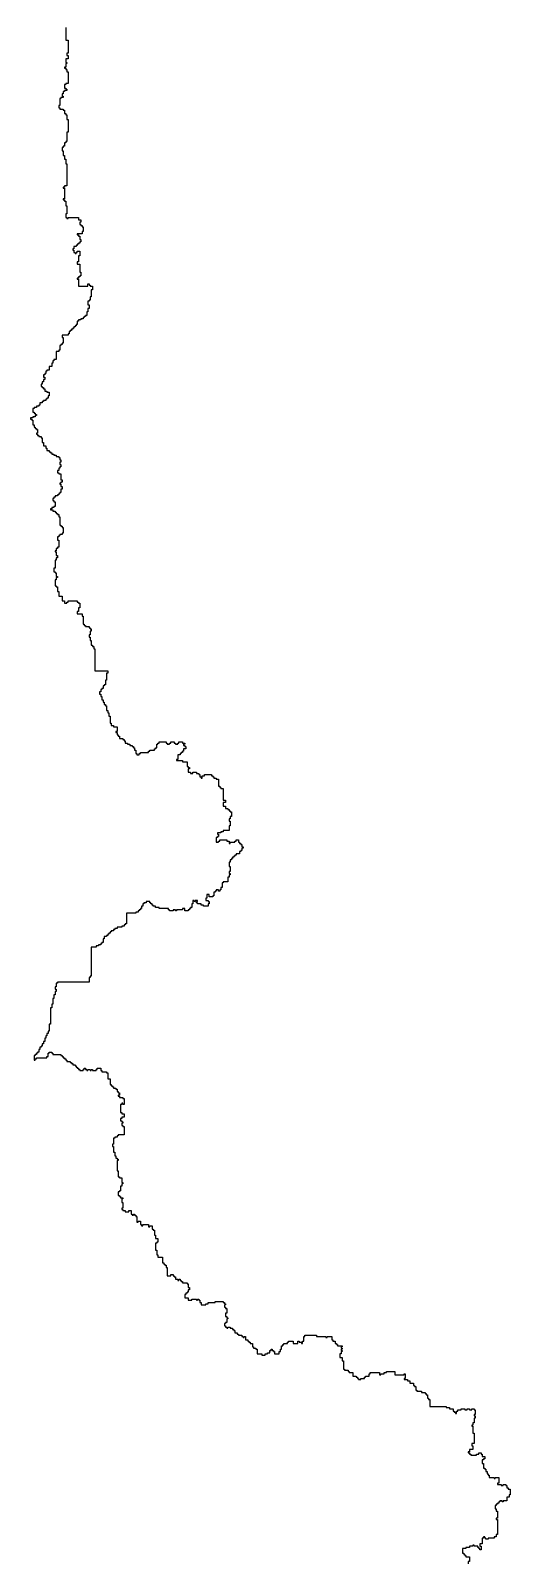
# Model space of a CAD drawing. Header units: inches. Extents: x -98695 to 376223, y 1122520 to 1501782.
# Drawn here: x 175564 to 188242, y 1339743 to 1380253 of the extents above; entities that cross this region are included whole.
import ezdxf

# ---------------------------------------------------------------- set-up
doc = ezdxf.new("R2010")
doc.units = ezdxf.units.IN
doc.header["$MEASUREMENT"] = 0
doc.layers.add('subs1', color=7, linetype='Continuous', true_color=0xc8dcf7)

msp = doc.modelspace()

# ---------------------------------------------------------------- linework, layer by layer
at = {"layer": 'subs1'}
msp.add_polyline3d([(176490, 1380338, 0), (176490, 1379998, 0), (176552, 1379998, 0), (176552, 1379659, 0), (176521, 1379659, 0), (176521, 1379597, 0), (176552, 1379597, 0), (176552, 1379505, 0), (176490, 1379505, 0), (176490, 1379412, 0), (176521, 1379412, 0), (176521, 1379381, 0), (176490, 1379381, 0), (176490, 1379289, 0), (176459, 1379289, 0), (176459, 1379258, 0), (176490, 1379258, 0), (176490, 1379227, 0), (176521, 1379227, 0), (176521, 1379165, 0), (176552, 1379165, 0), (176552, 1378857, 0), (176490, 1378857, 0), (176490, 1378826, 0), (176459, 1378826, 0), (176459, 1378733, 0), (176490, 1378733, 0), (176490, 1378703, 0), (176521, 1378703, 0), (176521, 1378672, 0), (176459, 1378672, 0), (176459, 1378641, 0), (176428, 1378641, 0), (176428, 1378579, 0), (176397, 1378579, 0), (176397, 1378518, 0), (176428, 1378518, 0), (176428, 1378487, 0), (176366, 1378487, 0), (176366, 1378456, 0), (176336, 1378456, 0), (176336, 1378271, 0), (176305, 1378271, 0), (176305, 1378209, 0), (176336, 1378209, 0), (176336, 1378178, 0), (176428, 1378178, 0), (176428, 1378147, 0), (176459, 1378147, 0), (176459, 1378055, 0), (176490, 1378055, 0), (176490, 1378024, 0), (176521, 1378024, 0), (176521, 1377901, 0), (176552, 1377901, 0), (176552, 1377561, 0), (176521, 1377561, 0), (176521, 1377315, 0), (176490, 1377315, 0), (176490, 1377284, 0), (176459, 1377284, 0), (176459, 1377191, 0), (176428, 1377191, 0), (176428, 1377160, 0), (176397, 1377160, 0), (176397, 1377068, 0), (176428, 1377068, 0), (176428, 1376944, 0), (176459, 1376944, 0), (176459, 1376852, 0), (176490, 1376852, 0), (176490, 1376728, 0), (176521, 1376728, 0), (176521, 1376142, 0), (176459, 1376142, 0), (176459, 1376112, 0), (176428, 1376112, 0), (176428, 1376081, 0), (176459, 1376081, 0), (176459, 1375803, 0), (176428, 1375803, 0), (176428, 1375772, 0), (176459, 1375772, 0), (176459, 1375741, 0), (176490, 1375741, 0), (176490, 1375618, 0), (176521, 1375618, 0), (176521, 1375402, 0), (176490, 1375402, 0), (176490, 1375309, 0), (176521, 1375309, 0), (176521, 1375279, 0), (176552, 1375279, 0), (176552, 1375309, 0), (176829, 1375309, 0), (176829, 1375248, 0), (176891, 1375248, 0), (176891, 1375186, 0), (176860, 1375186, 0), (176860, 1375124, 0), (176891, 1375124, 0), (176891, 1375094, 0), (176922, 1375094, 0), (176922, 1375063, 0), (176953, 1375063, 0), (176953, 1374939, 0), (176922, 1374939, 0), (176922, 1374878, 0), (176798, 1374878, 0), (176798, 1374847, 0), (176829, 1374847, 0), (176829, 1374816, 0), (176860, 1374816, 0), (176860, 1374723, 0), (176891, 1374723, 0), (176891, 1374662, 0), (176860, 1374662, 0), (176860, 1374631, 0), (176829, 1374631, 0), (176829, 1374600, 0), (176798, 1374600, 0), (176798, 1374569, 0), (176767, 1374569, 0), (176767, 1374538, 0), (176706, 1374538, 0), (176706, 1374477, 0), (176675, 1374477, 0), (176675, 1374446, 0), (176706, 1374446, 0), (176706, 1374384, 0), (176737, 1374384, 0), (176737, 1374353, 0), (176767, 1374353, 0), (176767, 1374384, 0), (176798, 1374384, 0), (176798, 1374415, 0), (176860, 1374415, 0), (176860, 1374292, 0), (176829, 1374292, 0), (176829, 1374137, 0), (176798, 1374137, 0), (176798, 1374076, 0), (176860, 1374076, 0), (176860, 1373860, 0), (176891, 1373860, 0), (176891, 1373767, 0), (176860, 1373767, 0), (176860, 1373736, 0), (176829, 1373736, 0), (176829, 1373705, 0), (176798, 1373705, 0), (176798, 1373675, 0), (176829, 1373675, 0), (176829, 1373490, 0), (177076, 1373490, 0), (177076, 1373551, 0), (177107, 1373551, 0), (177107, 1373520, 0), (177138, 1373520, 0), (177138, 1373490, 0), (177199, 1373490, 0), (177199, 1373397, 0), (177168, 1373397, 0), (177168, 1373212, 0), (177138, 1373212, 0), (177138, 1373119, 0), (177107, 1373119, 0), (177107, 1373089, 0), (177076, 1373089, 0), (177076, 1372996, 0), (177107, 1372996, 0), (177107, 1372903, 0), (177076, 1372903, 0), (177076, 1372811, 0), (177045, 1372811, 0), (177045, 1372718, 0), (177014, 1372718, 0), (177014, 1372688, 0), (176983, 1372688, 0), (176983, 1372657, 0), (176953, 1372657, 0), (176953, 1372626, 0), (176891, 1372626, 0), (176891, 1372595, 0), (176829, 1372595, 0), (176829, 1372564, 0), (176798, 1372564, 0), (176798, 1372472, 0), (176767, 1372472, 0), (176767, 1372441, 0), (176737, 1372441, 0), (176737, 1372410, 0), (176706, 1372410, 0), (176706, 1372379, 0), (176675, 1372379, 0), (176675, 1372348, 0), (176644, 1372348, 0), (176644, 1372317, 0), (176613, 1372317, 0), (176613, 1372286, 0), (176582, 1372286, 0), (176582, 1372225, 0), (176552, 1372225, 0), (176552, 1372194, 0), (176397, 1372194, 0), (176397, 1372132, 0), (176428, 1372132, 0), (176428, 1371978, 0), (176397, 1371978, 0), (176397, 1371947, 0), (176366, 1371947, 0), (176366, 1371916, 0), (176336, 1371916, 0), (176336, 1371793, 0), (176305, 1371793, 0), (176305, 1371762, 0), (176243, 1371762, 0), (176243, 1371546, 0), (176181, 1371546, 0), (176181, 1371515, 0), (176150, 1371515, 0), (176150, 1371454, 0), (176120, 1371454, 0), (176120, 1371361, 0), (176058, 1371361, 0), (176058, 1371269, 0), (175996, 1371269, 0), (175996, 1371238, 0), (175965, 1371238, 0), (175965, 1371176, 0), (175935, 1371176, 0), (175935, 1371145, 0), (175904, 1371145, 0), (175904, 1371083, 0), (175935, 1371083, 0), (175935, 1371022, 0), (175904, 1371022, 0), (175904, 1370960, 0), (175873, 1370960, 0), (175873, 1370898, 0), (175842, 1370898, 0), (175842, 1370837, 0), (175873, 1370837, 0), (175873, 1370806, 0), (175904, 1370806, 0), (175904, 1370775, 0), (175935, 1370775, 0), (175935, 1370713, 0), (175996, 1370713, 0), (175996, 1370682, 0), (176058, 1370682, 0), (176058, 1370590, 0), (176027, 1370590, 0), (176027, 1370528, 0), (175996, 1370528, 0), (175996, 1370497, 0), (175965, 1370497, 0), (175965, 1370467, 0), (175904, 1370467, 0), (175904, 1370436, 0), (175873, 1370436, 0), (175873, 1370405, 0), (175811, 1370405, 0), (175811, 1370343, 0), (175780, 1370343, 0), (175780, 1370312, 0), (175719, 1370312, 0), (175719, 1370281, 0), (175657, 1370281, 0), (175657, 1370251, 0), (175626, 1370251, 0), (175626, 1370158, 0), (175657, 1370158, 0), (175657, 1370127, 0), (175688, 1370127, 0), (175688, 1370096, 0), (175719, 1370096, 0), (175719, 1370066, 0), (175688, 1370066, 0), (175688, 1370035, 0), (175626, 1370035, 0), (175626, 1370004, 0), (175564, 1370004, 0), (175564, 1369973, 0), (175595, 1369973, 0), (175595, 1369942, 0), (175626, 1369942, 0), (175626, 1369819, 0), (175657, 1369819, 0), (175657, 1369757, 0), (175688, 1369757, 0), (175688, 1369726, 0), (175719, 1369726, 0), (175719, 1369695, 0), (175749, 1369695, 0), (175749, 1369603, 0), (175719, 1369603, 0), (175719, 1369572, 0), (175749, 1369572, 0), (175749, 1369541, 0), (175780, 1369541, 0), (175780, 1369510, 0), (175842, 1369510, 0), (175842, 1369479, 0), (175873, 1369479, 0), (175873, 1369356, 0), (175904, 1369356, 0), (175904, 1369264, 0), (175965, 1369264, 0), (175965, 1369202, 0), (175996, 1369202, 0), (175996, 1369140, 0), (176058, 1369140, 0), (176058, 1369109, 0), (176089, 1369109, 0), (176089, 1369078, 0), (176120, 1369078, 0), (176120, 1369048, 0), (176181, 1369048, 0), (176181, 1369017, 0), (176243, 1369017, 0), (176243, 1368986, 0), (176305, 1368986, 0), (176305, 1368955, 0), (176336, 1368955, 0), (176336, 1368893, 0), (176366, 1368893, 0), (176366, 1368832, 0), (176336, 1368832, 0), (176336, 1368770, 0), (176366, 1368770, 0), (176366, 1368708, 0), (176336, 1368708, 0), (176336, 1368677, 0), (176305, 1368677, 0), (176305, 1368616, 0), (176274, 1368616, 0), (176274, 1368554, 0), (176305, 1368554, 0), (176305, 1368523, 0), (176366, 1368523, 0), (176366, 1368369, 0), (176397, 1368369, 0), (176397, 1368307, 0), (176366, 1368307, 0), (176366, 1368276, 0), (176336, 1368276, 0), (176336, 1368246, 0), (176366, 1368246, 0), (176366, 1368184, 0), (176397, 1368184, 0), (176397, 1368122, 0), (176366, 1368122, 0), (176366, 1368030, 0), (176336, 1368030, 0), (176336, 1367999, 0), (176305, 1367999, 0), (176305, 1367968, 0), (176274, 1367968, 0), (176274, 1367937, 0), (176212, 1367937, 0), (176212, 1367906, 0), (176181, 1367906, 0), (176181, 1367875, 0), (176150, 1367875, 0), (176150, 1367814, 0), (176181, 1367814, 0), (176181, 1367783, 0), (176212, 1367783, 0), (176212, 1367659, 0), (176181, 1367659, 0), (176181, 1367629, 0), (176120, 1367629, 0), (176120, 1367598, 0), (176089, 1367598, 0), (176089, 1367567, 0), (176150, 1367567, 0), (176150, 1367536, 0), (176212, 1367536, 0), (176212, 1367505, 0), (176243, 1367505, 0), (176243, 1367474, 0), (176274, 1367474, 0), (176274, 1367444, 0), (176305, 1367444, 0), (176305, 1367382, 0), (176336, 1367382, 0), (176336, 1367166, 0), (176366, 1367166, 0), (176366, 1367135, 0), (176397, 1367135, 0), (176397, 1367104, 0), (176428, 1367104, 0), (176428, 1366950, 0), (176397, 1366950, 0), (176397, 1366919, 0), (176336, 1366919, 0), (176336, 1366888, 0), (176305, 1366888, 0), (176305, 1366857, 0), (176274, 1366857, 0), (176274, 1366765, 0), (176305, 1366765, 0), (176305, 1366580, 0), (176274, 1366580, 0), (176274, 1366549, 0), (176243, 1366549, 0), (176243, 1366487, 0), (176212, 1366487, 0), (176212, 1366456, 0), (176243, 1366456, 0), (176243, 1366364, 0), (176274, 1366364, 0), (176274, 1366302, 0), (176243, 1366302, 0), (176243, 1366241, 0), (176212, 1366241, 0), (176212, 1366025, 0), (176181, 1366025, 0), (176181, 1365932, 0), (176212, 1365932, 0), (176212, 1365901, 0), (176243, 1365901, 0), (176243, 1365809, 0), (176274, 1365809, 0), (176274, 1365778, 0), (176243, 1365778, 0), (176243, 1365716, 0), (176212, 1365716, 0), (176212, 1365562, 0), (176243, 1365562, 0), (176243, 1365531, 0), (176274, 1365531, 0), (176274, 1365408, 0), (176305, 1365408, 0), (176305, 1365284, 0), (176397, 1365284, 0), (176397, 1365161, 0), (176459, 1365161, 0), (176459, 1365099, 0), (176521, 1365099, 0), (176521, 1365130, 0), (176552, 1365130, 0), (176552, 1365161, 0), (176798, 1365161, 0), (176798, 1365130, 0), (176829, 1365130, 0), (176829, 1365099, 0), (176860, 1365099, 0), (176860, 1364976, 0), (176829, 1364976, 0), (176829, 1364883, 0), (176798, 1364883, 0), (176798, 1364822, 0), (176922, 1364822, 0), (176922, 1364760, 0), (176953, 1364760, 0), (176953, 1364544, 0), (176983, 1364544, 0), (176983, 1364513, 0), (177014, 1364513, 0), (177014, 1364482, 0), (177107, 1364482, 0), (177107, 1364451, 0), (177138, 1364451, 0), (177138, 1364421, 0), (177168, 1364421, 0), (177168, 1364359, 0), (177138, 1364359, 0), (177138, 1364266, 0), (177107, 1364266, 0), (177107, 1364205, 0), (177138, 1364205, 0), (177138, 1364112, 0), (177168, 1364112, 0), (177168, 1363989, 0), (177199, 1363989, 0), (177199, 1363958, 0), (177230, 1363958, 0), (177230, 1363896, 0), (177261, 1363896, 0), (177261, 1363310, 0), (177600, 1363310, 0), (177600, 1363248, 0), (177569, 1363248, 0), (177569, 1363063, 0), (177539, 1363063, 0), (177539, 1362940, 0), (177508, 1362940, 0), (177508, 1362909, 0), (177477, 1362909, 0), (177477, 1362847, 0), (177446, 1362847, 0), (177446, 1362817, 0), (177415, 1362817, 0), (177415, 1362755, 0), (177384, 1362755, 0), (177384, 1362693, 0), (177415, 1362693, 0), (177415, 1362631, 0), (177446, 1362631, 0), (177446, 1362539, 0), (177477, 1362539, 0), (177477, 1362477, 0), (177508, 1362477, 0), (177508, 1362416, 0), (177539, 1362416, 0), (177539, 1362385, 0), (177569, 1362385, 0), (177569, 1362261, 0), (177600, 1362261, 0), (177600, 1362200, 0), (177631, 1362200, 0), (177631, 1362107, 0), (177662, 1362107, 0), (177662, 1361922, 0), (177693, 1361922, 0), (177693, 1361860, 0), (177755, 1361860, 0), (177755, 1361829, 0), (177847, 1361829, 0), (177847, 1361706, 0), (177816, 1361706, 0), (177816, 1361675, 0), (177847, 1361675, 0), (177847, 1361613, 0), (177878, 1361613, 0), (177878, 1361583, 0), (177909, 1361583, 0), (177909, 1361521, 0), (178001, 1361521, 0), (178001, 1361490, 0), (178032, 1361490, 0), (178032, 1361459, 0), (178063, 1361459, 0), (178063, 1361398, 0), (178125, 1361398, 0), (178125, 1361367, 0), (178186, 1361367, 0), (178186, 1361336, 0), (178248, 1361336, 0), (178248, 1361305, 0), (178279, 1361305, 0), (178279, 1361274, 0), (178310, 1361274, 0), (178310, 1361212, 0), (178341, 1361212, 0), (178341, 1361120, 0), (178371, 1361120, 0), (178371, 1361089, 0), (178433, 1361089, 0), (178433, 1361120, 0), (178464, 1361120, 0), (178464, 1361151, 0), (178680, 1361151, 0), (178680, 1361182, 0), (178711, 1361182, 0), (178711, 1361212, 0), (178834, 1361212, 0), (178834, 1361243, 0), (178865, 1361243, 0), (178865, 1361274, 0), (178896, 1361274, 0), (178896, 1361367, 0), (178927, 1361367, 0), (178927, 1361398, 0), (178958, 1361398, 0), (178958, 1361428, 0), (179143, 1361428, 0), (179143, 1361398, 0), (179173, 1361398, 0), (179173, 1361367, 0), (179235, 1361367, 0), (179235, 1361398, 0), (179266, 1361398, 0), (179266, 1361428, 0), (179359, 1361428, 0), (179359, 1361398, 0), (179389, 1361398, 0), (179389, 1361367, 0), (179451, 1361367, 0), (179451, 1361398, 0), (179482, 1361398, 0), (179482, 1361428, 0), (179574, 1361428, 0), (179574, 1361398, 0), (179636, 1361398, 0), (179636, 1361367, 0), (179605, 1361367, 0), (179605, 1361336, 0), (179636, 1361336, 0), (179636, 1361305, 0), (179667, 1361305, 0), (179667, 1361243, 0), (179605, 1361243, 0), (179605, 1361182, 0), (179574, 1361182, 0), (179574, 1361151, 0), (179544, 1361151, 0), (179544, 1361120, 0), (179513, 1361120, 0), (179513, 1361089, 0), (179451, 1361089, 0), (179451, 1360966, 0), (179420, 1360966, 0), (179420, 1360935, 0), (179574, 1360935, 0), (179574, 1360904, 0), (179698, 1360904, 0), (179698, 1360781, 0), (179729, 1360781, 0), (179729, 1360750, 0), (179760, 1360750, 0), (179760, 1360719, 0), (179729, 1360719, 0), (179729, 1360626, 0), (179790, 1360626, 0), (179790, 1360596, 0), (179852, 1360596, 0), (179852, 1360626, 0), (179945, 1360626, 0), (179945, 1360596, 0), (180006, 1360596, 0), (180006, 1360565, 0), (180037, 1360565, 0), (180037, 1360503, 0), (180068, 1360503, 0), (180068, 1360472, 0), (180099, 1360472, 0), (180099, 1360534, 0), (180161, 1360534, 0), (180161, 1360565, 0), (180346, 1360565, 0), (180346, 1360534, 0), (180377, 1360534, 0), (180377, 1360503, 0), (180407, 1360503, 0), (180407, 1360472, 0), (180469, 1360472, 0), (180469, 1360441, 0), (180531, 1360441, 0), (180531, 1360256, 0), (180562, 1360256, 0), (180562, 1360225, 0), (180592, 1360225, 0), (180592, 1360195, 0), (180654, 1360195, 0), (180654, 1359886, 0), (180716, 1359886, 0), (180716, 1359824, 0), (180654, 1359824, 0), (180654, 1359732, 0), (180716, 1359732, 0), (180716, 1359670, 0), (180778, 1359670, 0), (180778, 1359639, 0), (180808, 1359639, 0), (180808, 1359608, 0), (180839, 1359608, 0), (180839, 1359578, 0), (180870, 1359578, 0), (180870, 1359454, 0), (180839, 1359454, 0), (180839, 1359393, 0), (180808, 1359393, 0), (180808, 1359331, 0), (180839, 1359331, 0), (180839, 1359207, 0), (180808, 1359207, 0), (180808, 1359084, 0), (180654, 1359084, 0), (180654, 1359053, 0), (180592, 1359053, 0), (180592, 1359022, 0), (180500, 1359022, 0), (180500, 1358992, 0), (180531, 1358992, 0), (180531, 1358930, 0), (180500, 1358930, 0), (180500, 1358899, 0), (180469, 1358899, 0), (180469, 1358776, 0), (180531, 1358776, 0), (180531, 1358806, 0), (180562, 1358806, 0), (180562, 1358837, 0), (180747, 1358837, 0), (180747, 1358806, 0), (180808, 1358806, 0), (180808, 1358745, 0), (180839, 1358745, 0), (180839, 1358776, 0), (180963, 1358776, 0), (180963, 1358806, 0), (180993, 1358806, 0), (180993, 1358837, 0), (181055, 1358837, 0), (181055, 1358776, 0), (181086, 1358776, 0), (181086, 1358745, 0), (181117, 1358745, 0), (181117, 1358714, 0), (181148, 1358714, 0), (181148, 1358652, 0), (181179, 1358652, 0), (181179, 1358621, 0), (181148, 1358621, 0), (181148, 1358560, 0), (181117, 1358560, 0), (181117, 1358529, 0), (181086, 1358529, 0), (181086, 1358467, 0), (180993, 1358467, 0), (180993, 1358436, 0), (180963, 1358436, 0), (180963, 1358405, 0), (180932, 1358405, 0), (180932, 1358375, 0), (180901, 1358375, 0), (180901, 1358344, 0), (180870, 1358344, 0), (180870, 1358313, 0), (180839, 1358313, 0), (180839, 1358251, 0), (180808, 1358251, 0), (180808, 1358128, 0), (180839, 1358128, 0), (180839, 1358004, 0), (180808, 1358004, 0), (180808, 1357943, 0), (180839, 1357943, 0), (180839, 1357912, 0), (180808, 1357912, 0), (180808, 1357850, 0), (180778, 1357850, 0), (180778, 1357727, 0), (180654, 1357727, 0), (180654, 1357696, 0), (180623, 1357696, 0), (180623, 1357573, 0), (180592, 1357573, 0), (180592, 1357511, 0), (180562, 1357511, 0), (180562, 1357480, 0), (180531, 1357480, 0), (180531, 1357511, 0), (180469, 1357511, 0), (180469, 1357480, 0), (180438, 1357480, 0), (180438, 1357449, 0), (180407, 1357449, 0), (180407, 1357357, 0), (180377, 1357357, 0), (180377, 1357326, 0), (180284, 1357326, 0), (180284, 1357387, 0), (180222, 1357387, 0), (180222, 1357295, 0), (180191, 1357295, 0), (180191, 1357233, 0), (180253, 1357233, 0), (180253, 1357202, 0), (180284, 1357202, 0), (180284, 1357141, 0), (180253, 1357141, 0), (180253, 1357079, 0), (180130, 1357079, 0), (180130, 1357110, 0), (180068, 1357110, 0), (180068, 1357141, 0), (179976, 1357141, 0), (179976, 1357172, 0), (179945, 1357172, 0), (179945, 1357202, 0), (179976, 1357202, 0), (179976, 1357233, 0), (179914, 1357233, 0), (179914, 1357202, 0), (179883, 1357202, 0), (179883, 1357233, 0), (179852, 1357233, 0), (179852, 1357141, 0), (179821, 1357141, 0), (179821, 1357048, 0), (179790, 1357048, 0), (179790, 1357017, 0), (179760, 1357017, 0), (179760, 1356986, 0), (179729, 1356986, 0), (179729, 1356956, 0), (179636, 1356956, 0), (179636, 1357017, 0), (179574, 1357017, 0), (179574, 1356986, 0), (179420, 1356986, 0), (179420, 1356956, 0), (179389, 1356956, 0), (179389, 1356986, 0), (179328, 1356986, 0), (179328, 1356956, 0), (179235, 1356956, 0), (179235, 1356986, 0), (179204, 1356986, 0), (179204, 1357017, 0), (178958, 1357017, 0), (178958, 1357048, 0), (178865, 1357048, 0), (178865, 1357079, 0), (178803, 1357079, 0), (178803, 1357110, 0), (178772, 1357110, 0), (178772, 1357141, 0), (178742, 1357141, 0), (178742, 1357172, 0), (178711, 1357172, 0), (178711, 1357202, 0), (178618, 1357202, 0), (178618, 1357172, 0), (178557, 1357172, 0), (178557, 1357141, 0), (178526, 1357141, 0), (178526, 1357079, 0), (178495, 1357079, 0), (178495, 1357017, 0), (178464, 1357017, 0), (178464, 1356986, 0), (178433, 1356986, 0), (178433, 1356956, 0), (178402, 1356956, 0), (178402, 1356925, 0), (178341, 1356925, 0), (178341, 1356894, 0), (178094, 1356894, 0), (178094, 1356616, 0), (178063, 1356616, 0), (178063, 1356585, 0), (178032, 1356585, 0), (178032, 1356555, 0), (177970, 1356555, 0), (177970, 1356524, 0), (177847, 1356524, 0), (177847, 1356493, 0), (177785, 1356493, 0), (177785, 1356462, 0), (177755, 1356462, 0), (177755, 1356431, 0), (177693, 1356431, 0), (177693, 1356400, 0), (177662, 1356400, 0), (177662, 1356370, 0), (177631, 1356370, 0), (177631, 1356339, 0), (177600, 1356339, 0), (177600, 1356308, 0), (177569, 1356308, 0), (177569, 1356277, 0), (177508, 1356277, 0), (177508, 1356215, 0), (177477, 1356215, 0), (177477, 1356123, 0), (177446, 1356123, 0), (177446, 1356092, 0), (177415, 1356092, 0), (177415, 1356061, 0), (177354, 1356061, 0), (177354, 1356030, 0), (177292, 1356030, 0), (177292, 1355999, 0), (177168, 1355999, 0), (177168, 1355228, 0), (177138, 1355228, 0), (177138, 1355197, 0), (177107, 1355197, 0), (177107, 1355074, 0), (176274, 1355074, 0), (176274, 1355043, 0), (176243, 1355043, 0), (176243, 1354951, 0), (176212, 1354951, 0), (176212, 1354889, 0), (176243, 1354889, 0), (176243, 1354827, 0), (176212, 1354827, 0), (176212, 1354735, 0), (176181, 1354735, 0), (176181, 1354642, 0), (176150, 1354642, 0), (176150, 1354488, 0), (176120, 1354488, 0), (176120, 1354395, 0), (176089, 1354395, 0), (176089, 1353963, 0), (176058, 1353963, 0), (176058, 1353778, 0), (176027, 1353778, 0), (176027, 1353717, 0), (175996, 1353717, 0), (175996, 1353655, 0), (175965, 1353655, 0), (175965, 1353593, 0), (175935, 1353593, 0), (175935, 1353501, 0), (175904, 1353501, 0), (175904, 1353439, 0), (175873, 1353439, 0), (175873, 1353377, 0), (175842, 1353377, 0), (175842, 1353347, 0), (175811, 1353347, 0), (175811, 1353285, 0), (175780, 1353285, 0), (175780, 1353223, 0), (175749, 1353223, 0), (175749, 1353192, 0), (175719, 1353192, 0), (175719, 1353161, 0), (175688, 1353161, 0), (175688, 1353131, 0), (175657, 1353131, 0), (175657, 1353007, 0), (175688, 1353007, 0), (175688, 1353038, 0), (175719, 1353038, 0), (175719, 1353069, 0), (175996, 1353069, 0), (175996, 1353100, 0), (176027, 1353100, 0), (176027, 1353192, 0), (176058, 1353192, 0), (176058, 1353223, 0), (176120, 1353223, 0), (176120, 1353192, 0), (176150, 1353192, 0), (176150, 1353161, 0), (176366, 1353161, 0), (176366, 1353131, 0), (176397, 1353131, 0), (176397, 1353100, 0), (176428, 1353100, 0), (176428, 1353069, 0), (176459, 1353069, 0), (176459, 1353038, 0), (176490, 1353038, 0), (176490, 1353007, 0), (176521, 1353007, 0), (176521, 1352976, 0), (176613, 1352976, 0), (176613, 1352946, 0), (176644, 1352946, 0), (176644, 1352915, 0), (176675, 1352915, 0), (176675, 1352884, 0), (176737, 1352884, 0), (176737, 1352853, 0), (176767, 1352853, 0), (176767, 1352822, 0), (176798, 1352822, 0), (176798, 1352791, 0), (176829, 1352791, 0), (176829, 1352760, 0), (176860, 1352760, 0), (176860, 1352730, 0), (176953, 1352730, 0), (176953, 1352760, 0), (176983, 1352760, 0), (176983, 1352791, 0), (177014, 1352791, 0), (177014, 1352760, 0), (177045, 1352760, 0), (177045, 1352730, 0), (177076, 1352730, 0), (177076, 1352760, 0), (177138, 1352760, 0), (177138, 1352730, 0), (177168, 1352730, 0), (177168, 1352760, 0), (177199, 1352760, 0), (177199, 1352730, 0), (177292, 1352730, 0), (177292, 1352760, 0), (177323, 1352760, 0), (177323, 1352791, 0), (177415, 1352791, 0), (177415, 1352730, 0), (177446, 1352730, 0), (177446, 1352699, 0), (177569, 1352699, 0), (177569, 1352668, 0), (177600, 1352668, 0), (177600, 1352514, 0), (177662, 1352514, 0), (177662, 1352359, 0), (177693, 1352359, 0), (177693, 1352329, 0), (177724, 1352329, 0), (177724, 1352298, 0), (177755, 1352298, 0), (177755, 1352267, 0), (177816, 1352267, 0), (177816, 1352236, 0), (177847, 1352236, 0), (177847, 1352174, 0), (177878, 1352174, 0), (177878, 1352144, 0), (177909, 1352144, 0), (177909, 1352082, 0), (177878, 1352082, 0), (177878, 1352051, 0), (177909, 1352051, 0), (177909, 1352020, 0), (178001, 1352020, 0), (178001, 1351989, 0), (178032, 1351989, 0), (178032, 1351835, 0), (178001, 1351835, 0), (178001, 1351866, 0), (177970, 1351866, 0), (177970, 1351835, 0), (177940, 1351835, 0), (177940, 1351619, 0), (177970, 1351619, 0), (177970, 1351588, 0), (178032, 1351588, 0), (178032, 1351496, 0), (177970, 1351496, 0), (177970, 1351465, 0), (177940, 1351465, 0), (177940, 1351403, 0), (177970, 1351403, 0), (177970, 1351372, 0), (178001, 1351372, 0), (178001, 1351341, 0), (177970, 1351341, 0), (177970, 1351280, 0), (178001, 1351280, 0), (178001, 1351249, 0), (178032, 1351249, 0), (178032, 1351033, 0), (177878, 1351033, 0), (177878, 1351002, 0), (177847, 1351002, 0), (177847, 1350971, 0), (177785, 1350971, 0), (177785, 1350940, 0), (177755, 1350940, 0), (177755, 1350786, 0), (177724, 1350786, 0), (177724, 1350725, 0), (177755, 1350725, 0), (177755, 1350570, 0), (177785, 1350570, 0), (177785, 1350478, 0), (177816, 1350478, 0), (177816, 1350416, 0), (177847, 1350416, 0), (177847, 1350385, 0), (177878, 1350385, 0), (177878, 1350354, 0), (177847, 1350354, 0), (177847, 1350077, 0), (177878, 1350077, 0), (177878, 1349923, 0), (177909, 1349923, 0), (177909, 1349892, 0), (177970, 1349892, 0), (177970, 1349768, 0), (178001, 1349768, 0), (178001, 1349737, 0), (177970, 1349737, 0), (177970, 1349676, 0), (177940, 1349676, 0), (177940, 1349552, 0), (177909, 1349552, 0), (177909, 1349522, 0), (177878, 1349522, 0), (177878, 1349429, 0), (177909, 1349429, 0), (177909, 1349398, 0), (177940, 1349398, 0), (177940, 1349367, 0), (178001, 1349367, 0), (178001, 1349336, 0), (177970, 1349336, 0), (177970, 1349244, 0), (178001, 1349244, 0), (178001, 1349090, 0), (177970, 1349090, 0), (177970, 1349059, 0), (178001, 1349059, 0), (178001, 1349028, 0), (178063, 1349028, 0), (178063, 1348997, 0), (178156, 1348997, 0), (178156, 1349028, 0), (178217, 1349028, 0), (178217, 1348935, 0), (178248, 1348935, 0), (178248, 1348905, 0), (178279, 1348905, 0), (178279, 1348935, 0), (178310, 1348935, 0), (178310, 1348905, 0), (178341, 1348905, 0), (178341, 1348874, 0), (178371, 1348874, 0), (178371, 1348720, 0), (178402, 1348720, 0), (178402, 1348750, 0), (178464, 1348750, 0), (178464, 1348658, 0), (178495, 1348658, 0), (178495, 1348627, 0), (178526, 1348627, 0), (178526, 1348658, 0), (178680, 1348658, 0), (178680, 1348596, 0), (178711, 1348596, 0), (178711, 1348627, 0), (178772, 1348627, 0), (178772, 1348534, 0), (178803, 1348534, 0), (178803, 1348504, 0), (178834, 1348504, 0), (178834, 1348380, 0), (178865, 1348380, 0), (178865, 1348288, 0), (178927, 1348288, 0), (178927, 1348195, 0), (178896, 1348195, 0), (178896, 1348164, 0), (178865, 1348164, 0), (178865, 1347979, 0), (178896, 1347979, 0), (178896, 1347856, 0), (178927, 1347856, 0), (178927, 1347794, 0), (179050, 1347794, 0), (179050, 1347640, 0), (179081, 1347640, 0), (179081, 1347609, 0), (179112, 1347609, 0), (179112, 1347578, 0), (179143, 1347578, 0), (179143, 1347516, 0), (179173, 1347516, 0), (179173, 1347301, 0), (179266, 1347301, 0), (179266, 1347331, 0), (179328, 1347331, 0), (179328, 1347301, 0), (179359, 1347301, 0), (179359, 1347270, 0), (179389, 1347270, 0), (179389, 1347208, 0), (179451, 1347208, 0), (179451, 1347177, 0), (179482, 1347177, 0), (179482, 1347208, 0), (179513, 1347208, 0), (179513, 1347177, 0), (179544, 1347177, 0), (179544, 1347146, 0), (179574, 1347146, 0), (179574, 1347115, 0), (179698, 1347115, 0), (179698, 1347085, 0), (179729, 1347085, 0), (179729, 1346992, 0), (179760, 1346992, 0), (179760, 1346930, 0), (179729, 1346930, 0), (179729, 1346869, 0), (179698, 1346869, 0), (179698, 1346838, 0), (179667, 1346838, 0), (179667, 1346807, 0), (179636, 1346807, 0), (179636, 1346714, 0), (179729, 1346714, 0), (179729, 1346653, 0), (179821, 1346653, 0), (179821, 1346684, 0), (179945, 1346684, 0), (179945, 1346653, 0), (179976, 1346653, 0), (179976, 1346684, 0), (180006, 1346684, 0), (180006, 1346653, 0), (180037, 1346653, 0), (180037, 1346591, 0), (180068, 1346591, 0), (180068, 1346529, 0), (180191, 1346529, 0), (180191, 1346560, 0), (180253, 1346560, 0), (180253, 1346591, 0), (180438, 1346591, 0), (180438, 1346622, 0), (180654, 1346622, 0), (180654, 1346591, 0), (180685, 1346591, 0), (180685, 1346560, 0), (180716, 1346560, 0), (180716, 1346529, 0), (180685, 1346529, 0), (180685, 1346468, 0), (180716, 1346468, 0), (180716, 1346437, 0), (180747, 1346437, 0), (180747, 1346313, 0), (180716, 1346313, 0), (180716, 1346221, 0), (180747, 1346221, 0), (180747, 1346190, 0), (180778, 1346190, 0), (180778, 1346159, 0), (180747, 1346159, 0), (180747, 1346067, 0), (180716, 1346067, 0), (180716, 1346036, 0), (180685, 1346036, 0), (180685, 1345974, 0), (180716, 1345974, 0), (180716, 1345943, 0), (180747, 1345943, 0), (180747, 1345912, 0), (180778, 1345912, 0), (180778, 1345943, 0), (180839, 1345943, 0), (180839, 1345912, 0), (180901, 1345912, 0), (180901, 1345882, 0), (180932, 1345882, 0), (180932, 1345851, 0), (180963, 1345851, 0), (180963, 1345789, 0), (181024, 1345789, 0), (181024, 1345758, 0), (181055, 1345758, 0), (181055, 1345727, 0), (181148, 1345727, 0), (181148, 1345697, 0), (181179, 1345697, 0), (181179, 1345666, 0), (181209, 1345666, 0), (181209, 1345697, 0), (181240, 1345697, 0), (181240, 1345604, 0), (181302, 1345604, 0), (181302, 1345573, 0), (181333, 1345573, 0), (181333, 1345542, 0), (181364, 1345542, 0), (181364, 1345511, 0), (181425, 1345511, 0), (181425, 1345419, 0), (181456, 1345419, 0), (181456, 1345388, 0), (181518, 1345388, 0), (181518, 1345357, 0), (181549, 1345357, 0), (181549, 1345234, 0), (181672, 1345234, 0), (181672, 1345203, 0), (181765, 1345203, 0), (181765, 1345234, 0), (181826, 1345234, 0), (181826, 1345265, 0), (181888, 1345265, 0), (181888, 1345326, 0), (181919, 1345326, 0), (181919, 1345357, 0), (181950, 1345357, 0), (181950, 1345326, 0), (181981, 1345326, 0), (181981, 1345296, 0), (182011, 1345296, 0), (182011, 1345234, 0), (182135, 1345234, 0), (182135, 1345296, 0), (182166, 1345296, 0), (182166, 1345357, 0), (182196, 1345357, 0), (182196, 1345450, 0), (182227, 1345450, 0), (182227, 1345481, 0), (182258, 1345481, 0), (182258, 1345511, 0), (182351, 1345511, 0), (182351, 1345542, 0), (182382, 1345542, 0), (182382, 1345573, 0), (182505, 1345573, 0), (182505, 1345511, 0), (182628, 1345511, 0), (182628, 1345573, 0), (182659, 1345573, 0), (182659, 1345542, 0), (182721, 1345542, 0), (182721, 1345511, 0), (182752, 1345511, 0), (182752, 1345573, 0), (182783, 1345573, 0), (182783, 1345697, 0), (182813, 1345697, 0), (182813, 1345727, 0), (183122, 1345727, 0), (183122, 1345697, 0), (183369, 1345697, 0), (183369, 1345666, 0), (183399, 1345666, 0), (183399, 1345697, 0), (183523, 1345697, 0), (183523, 1345604, 0), (183554, 1345604, 0), (183554, 1345573, 0), (183615, 1345573, 0), (183615, 1345511, 0), (183646, 1345511, 0), (183646, 1345481, 0), (183677, 1345481, 0), (183677, 1345450, 0), (183801, 1345450, 0), (183801, 1345419, 0), (183770, 1345419, 0), (183770, 1345388, 0), (183801, 1345388, 0), (183801, 1345357, 0), (183770, 1345357, 0), (183770, 1345326, 0), (183801, 1345326, 0), (183801, 1345296, 0), (183770, 1345296, 0), (183770, 1345234, 0), (183739, 1345234, 0), (183739, 1345141, 0), (183801, 1345141, 0), (183801, 1345049, 0), (183831, 1345049, 0), (183831, 1344833, 0), (183862, 1344833, 0), (183862, 1344802, 0), (183955, 1344802, 0), (183955, 1344771, 0), (183986, 1344771, 0), (183986, 1344740, 0), (184078, 1344740, 0), (184078, 1344648, 0), (184171, 1344648, 0), (184171, 1344617, 0), (184202, 1344617, 0), (184202, 1344586, 0), (184232, 1344586, 0), (184232, 1344555, 0), (184294, 1344555, 0), (184294, 1344586, 0), (184387, 1344586, 0), (184387, 1344617, 0), (184417, 1344617, 0), (184417, 1344648, 0), (184510, 1344648, 0), (184510, 1344709, 0), (184541, 1344709, 0), (184541, 1344740, 0), (184788, 1344740, 0), (184788, 1344679, 0), (184818, 1344679, 0), (184818, 1344709, 0), (184911, 1344709, 0), (184911, 1344740, 0), (184973, 1344740, 0), (184973, 1344771, 0), (185189, 1344771, 0), (185189, 1344679, 0), (185435, 1344679, 0), (185435, 1344709, 0), (185466, 1344709, 0), (185466, 1344586, 0), (185435, 1344586, 0), (185435, 1344555, 0), (185528, 1344555, 0), (185528, 1344524, 0), (185590, 1344524, 0), (185590, 1344463, 0), (185682, 1344463, 0), (185682, 1344401, 0), (185713, 1344401, 0), (185713, 1344370, 0), (185744, 1344370, 0), (185744, 1344278, 0), (185775, 1344278, 0), (185775, 1344247, 0), (185898, 1344247, 0), (185898, 1344216, 0), (185991, 1344216, 0), (185991, 1344185, 0), (186021, 1344185, 0), (186021, 1344154, 0), (186052, 1344154, 0), (186052, 1344062, 0), (186083, 1344062, 0), (186083, 1344031, 0), (186114, 1344031, 0), (186114, 1343846, 0), (186546, 1343846, 0), (186546, 1343815, 0), (186638, 1343815, 0), (186638, 1343784, 0), (186731, 1343784, 0), (186731, 1343722, 0), (186762, 1343722, 0), (186762, 1343691, 0), (186793, 1343691, 0), (186793, 1343661, 0), (186823, 1343661, 0), (186823, 1343722, 0), (186854, 1343722, 0), (186854, 1343753, 0), (186947, 1343753, 0), (186947, 1343784, 0), (187039, 1343784, 0), (187039, 1343753, 0), (187101, 1343753, 0), (187101, 1343784, 0), (187163, 1343784, 0), (187163, 1343753, 0), (187225, 1343753, 0), (187225, 1343784, 0), (187286, 1343784, 0), (187286, 1343753, 0), (187317, 1343753, 0), (187317, 1343630, 0), (187286, 1343630, 0), (187286, 1343599, 0), (187317, 1343599, 0), (187317, 1343537, 0), (187286, 1343537, 0), (187286, 1343414, 0), (187255, 1343414, 0), (187255, 1343352, 0), (187225, 1343352, 0), (187225, 1343321, 0), (187255, 1343321, 0), (187255, 1343136, 0), (187286, 1343136, 0), (187286, 1342859, 0), (187225, 1342859, 0), (187225, 1342797, 0), (187255, 1342797, 0), (187255, 1342704, 0), (187163, 1342704, 0), (187163, 1342643, 0), (187132, 1342643, 0), (187132, 1342612, 0), (187163, 1342612, 0), (187163, 1342581, 0), (187194, 1342581, 0), (187194, 1342550, 0), (187348, 1342550, 0), (187348, 1342581, 0), (187410, 1342581, 0), (187410, 1342612, 0), (187471, 1342612, 0), (187471, 1342581, 0), (187502, 1342581, 0), (187502, 1342519, 0), (187564, 1342519, 0), (187564, 1342458, 0), (187533, 1342458, 0), (187533, 1342427, 0), (187502, 1342427, 0), (187502, 1342334, 0), (187533, 1342334, 0), (187533, 1342211, 0), (187564, 1342211, 0), (187564, 1342180, 0), (187595, 1342180, 0), (187595, 1342118, 0), (187626, 1342118, 0), (187626, 1342057, 0), (187656, 1342057, 0), (187656, 1342026, 0), (187687, 1342026, 0), (187687, 1341964, 0), (187811, 1341964, 0), (187811, 1341933, 0), (187841, 1341933, 0), (187841, 1341964, 0), (187934, 1341964, 0), (187934, 1341810, 0), (187903, 1341810, 0), (187903, 1341779, 0), (187996, 1341779, 0), (187996, 1341748, 0), (188057, 1341748, 0), (188057, 1341779, 0), (188119, 1341779, 0), (188119, 1341748, 0), (188150, 1341748, 0), (188150, 1341686, 0), (188181, 1341686, 0), (188181, 1341656, 0), (188242, 1341656, 0), (188242, 1341501, 0), (188212, 1341501, 0), (188212, 1341440, 0), (188150, 1341440, 0), (188150, 1341347, 0), (188057, 1341347, 0), (188057, 1341316, 0), (188027, 1341316, 0), (188027, 1341347, 0), (187965, 1341347, 0), (187965, 1341316, 0), (187934, 1341316, 0), (187934, 1341285, 0), (187903, 1341285, 0), (187903, 1341255, 0), (187872, 1341255, 0), (187872, 1341224, 0), (187841, 1341224, 0), (187841, 1341131, 0), (187872, 1341131, 0), (187872, 1341069, 0), (187903, 1341069, 0), (187903, 1340884, 0), (187872, 1340884, 0), (187872, 1340854, 0), (187903, 1340854, 0), (187903, 1340453, 0), (187872, 1340453, 0), (187872, 1340391, 0), (187811, 1340391, 0), (187811, 1340360, 0), (187656, 1340360, 0), (187656, 1340329, 0), (187595, 1340329, 0), (187595, 1340360, 0), (187564, 1340360, 0), (187564, 1340391, 0), (187533, 1340391, 0), (187533, 1340360, 0), (187502, 1340360, 0), (187502, 1340206, 0), (187440, 1340206, 0), (187440, 1340144, 0), (187471, 1340144, 0), (187471, 1340052, 0), (187440, 1340052, 0), (187440, 1340082, 0), (187410, 1340082, 0), (187410, 1340113, 0), (187379, 1340113, 0), (187379, 1340144, 0), (187286, 1340144, 0), (187286, 1340175, 0), (187255, 1340175, 0), (187255, 1340144, 0), (187163, 1340144, 0), (187163, 1340113, 0), (187070, 1340113, 0), (187070, 1340082, 0), (186978, 1340082, 0), (186978, 1339959, 0), (187009, 1339959, 0), (187009, 1339928, 0), (187039, 1339928, 0), (187039, 1339897, 0), (187070, 1339897, 0), (187070, 1339866, 0), (187163, 1339866, 0), (187163, 1339743, 0), (187132, 1339743, 0), (187132, 1339681, 0)], dxfattribs=at)

doc.saveas('drawing.dxf')
